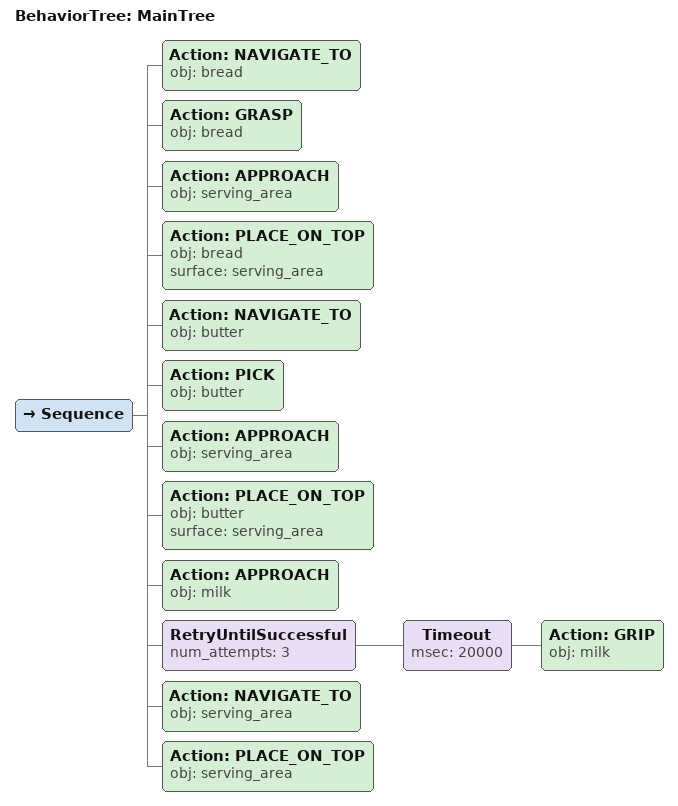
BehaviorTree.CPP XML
<root main_tree_to_execute="MainTree">
  <BehaviorTree ID="MainTree">
    <Sequence>
      <!-- Navigate to bread -->
      <Action ID="NAVIGATE_TO" obj="bread" />
      <!-- Grasp bread -->
      <Action ID="GRASP" obj="bread" />
      <!-- Approach serving_area -->
      <Action ID="APPROACH" obj="serving_area" />
      <!-- Place bread on serving_area -->
      <Action ID="PLACE_ON_TOP" obj="bread" surface="serving_area" />
      <!-- Navigate to butter -->
      <Action ID="NAVIGATE_TO" obj="butter" />
      <!-- Pick butter -->
      <Action ID="PICK" obj="butter" />
      <!-- Approach serving_area -->
      <Action ID="APPROACH" obj="serving_area" />
      <!-- Place butter on serving_area -->
      <Action ID="PLACE_ON_TOP" obj="butter" surface="serving_area" />
      <!-- Approach milk -->
      <Action ID="APPROACH" obj="milk" />
      <!-- Retry GRASP milk up to 3 attempts -->
      <RetryUntilSuccessful num_attempts="3">
        <!-- Timeout: GRASP milk within 20s -->
        <Timeout msec="20000">
          <!-- Grasp milk -->
          <Action ID="GRIP" obj="milk" />
        </Timeout>
      </RetryUntilSuccessful>
      <!-- Grip milk -->
      <Action ID="NAVIGATE_TO" obj="serving_area" />
      <!-- Place on serving_area -->
      <Action ID="PLACE_ON_TOP" obj="serving_area" />
    </Sequence>
  </BehaviorTree>
</root>
